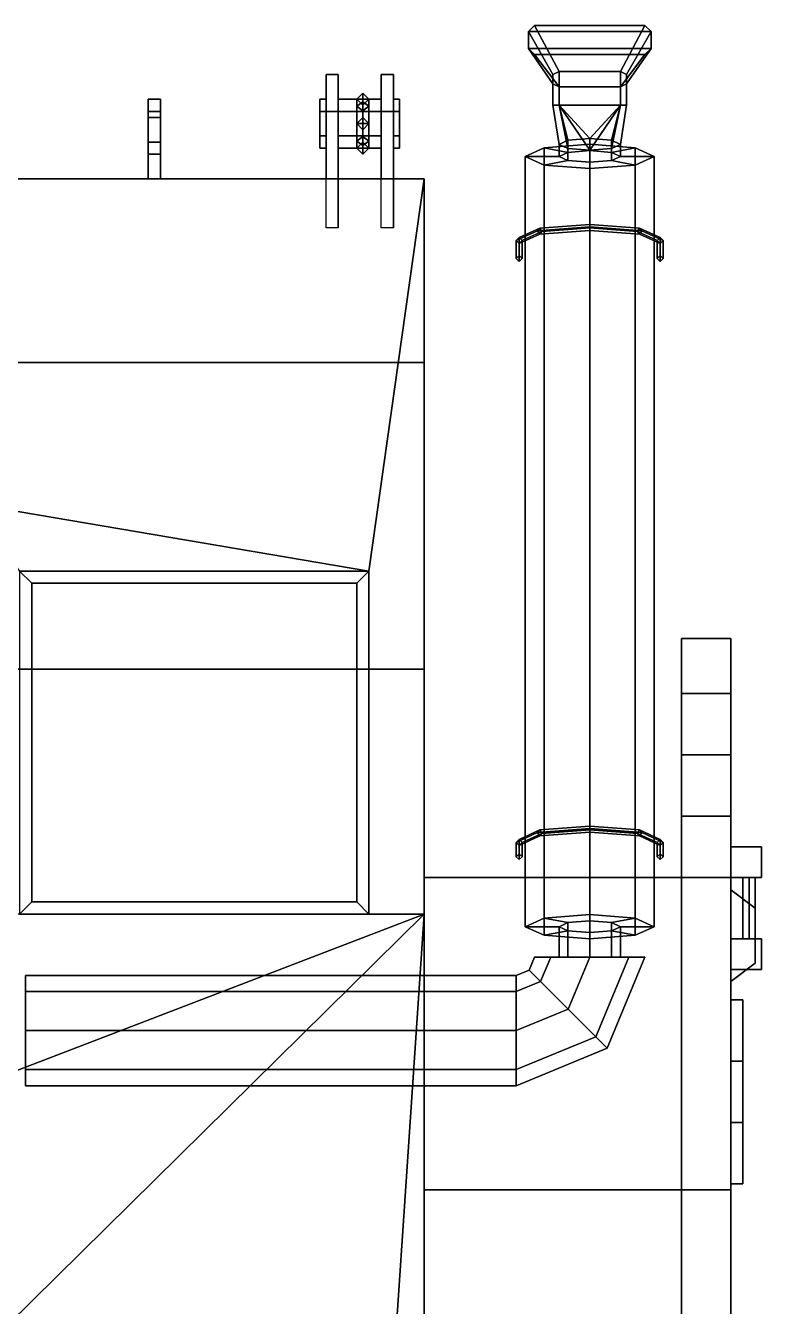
# Model space of a CAD drawing. Extents: x -1.27 to 1.27, y -2.88 to 3.46.
# Drawn here: x 0.07 to 1.27, y 1.37 to 3.46 of the extents above; entities that cross this region are included whole.
import ezdxf

# ---------------------------------------------------------------- set-up
doc = ezdxf.new("R2010")
doc.units = 0
doc.layers.get('0').update_dxf_attribs({"linetype": 'CONTINUOUS'})

msp = doc.modelspace()

# ---------------------------------------------------------------- linework, layer by layer
for points in [[(0.89, 3.4506, 1.6234), (1.09, 3.4506, 1.6234), (1.08, 3.46, 1.62), (0.9, 3.46, 1.62)], [(0.89, 3.4506, 1.6234), (0.9, 3.46, 1.62), (0.94, 3.385, 1.5567), (0.93, 3.38, 1.5654)], [(0.89, 3.4224, 1.6337), (1.09, 3.4224, 1.6337), (1.09, 3.4506, 1.6234), (0.89, 3.4506, 1.6234)], [(0.89, 3.4224, 1.6337), (0.89, 3.4506, 1.6234), (0.93, 3.38, 1.5654), (0.93, 3.365, 1.5913)], [(0.9, 3.46, 1.62), (1.08, 3.46, 1.62), (1.04, 3.385, 1.5567), (0.94, 3.385, 1.5567)], [(1.08, 3.46, 1.62), (1.09, 3.4506, 1.6234), (1.05, 3.38, 1.5654), (1.04, 3.385, 1.5567)], [(1.09, 3.4506, 1.6234), (1.09, 3.4224, 1.6337), (1.05, 3.365, 1.5913), (1.05, 3.38, 1.5654)], [(0.9, 3.413, 1.6371), (1.08, 3.413, 1.6371), (1.09, 3.4224, 1.6337), (0.89, 3.4224, 1.6337)], [(0.9, 3.413, 1.6371), (0.89, 3.4224, 1.6337), (0.93, 3.365, 1.5913), (0.94, 3.36, 1.6)], [(1.08, 3.413, 1.6371), (0.9, 3.413, 1.6371), (0.94, 3.36, 1.6), (1.04, 3.36, 1.6)], [(1.09, 3.4224, 1.6337), (1.08, 3.413, 1.6371), (1.04, 3.36, 1.6), (1.05, 3.365, 1.5913)], [(0.56, 3.38, 0.68), (0.56, 3.32, 0.73), (0.58, 3.32, 0.73), (0.58, 3.38, 0.68)], [(0.58, 3.38, 0.62), (0.58, 3.32, 0.57), (0.56, 3.32, 0.57), (0.56, 3.38, 0.62)], [(0.56, 3.38, 0.62), (0.56, 3.32, 0.57), (0.56, 3.32, 0.73), (0.56, 3.38, 0.68)], [(0.58, 3.38, 0.68), (0.58, 3.38, 0.62), (0.56, 3.38, 0.62), (0.56, 3.38, 0.68)], [(0.58, 3.32, 0.73), (0.58, 3.32, 0.57), (0.58, 3.38, 0.62), (0.58, 3.38, 0.68)], [(0.65, 3.38, 0.68), (0.65, 3.32, 0.73), (0.67, 3.32, 0.73), (0.67, 3.38, 0.68)], [(0.67, 3.38, 0.68), (0.67, 3.38, 0.62), (0.65, 3.38, 0.62), (0.65, 3.38, 0.68)], [(0.65, 3.38, 0.62), (0.65, 3.32, 0.57), (0.65, 3.32, 0.73), (0.65, 3.38, 0.68)], [(0.67, 3.38, 0.62), (0.67, 3.32, 0.57), (0.65, 3.32, 0.57), (0.65, 3.38, 0.62)], [(0.67, 3.32, 0.73), (0.67, 3.32, 0.57), (0.67, 3.38, 0.62), (0.67, 3.38, 0.68)], [(0.93, 3.38, 1.5654), (0.94, 3.385, 1.5567), (0.94, 3.33, 1.55), (0.93, 3.33, 1.56)], [(0.93, 3.365, 1.5913), (0.93, 3.38, 1.5654), (0.93, 3.33, 1.56), (0.93, 3.33, 1.59)], [(0.94, 3.36, 1.6), (0.93, 3.365, 1.5913), (0.93, 3.33, 1.59), (0.94, 3.33, 1.6)], [(0.94, 3.385, 1.5567), (1.04, 3.385, 1.5567), (1.04, 3.33, 1.55), (0.94, 3.33, 1.55)], [(1.04, 3.385, 1.5567), (1.05, 3.38, 1.5654), (1.05, 3.33, 1.56), (1.04, 3.33, 1.55)], [(1.05, 3.365, 1.5913), (1.04, 3.36, 1.6), (1.04, 3.33, 1.6), (1.05, 3.33, 1.59)], [(1.05, 3.38, 1.5654), (1.05, 3.365, 1.5913), (1.05, 3.33, 1.59), (1.05, 3.33, 1.56)], [(0.62, 3.3354, 0.4046), (0.61, 3.3283, 0.4117), (0.61, 3.34, 0.44), (0.62, 3.35, 0.44)], [(0.61, 3.26, 0.54), (0.62, 3.25, 0.55), (0.62, 3.35, 0.55), (0.61, 3.34, 0.54)], [(0.62, 3.35, 0.44), (0.61, 3.34, 0.44), (0.61, 3.34, 0.54), (0.62, 3.35, 0.55)], [(0.63, 3.3283, 0.4117), (0.62, 3.3354, 0.4046), (0.62, 3.35, 0.44), (0.63, 3.34, 0.44)], [(0.62, 3.25, 0.55), (0.63, 3.26, 0.54), (0.63, 3.34, 0.54), (0.62, 3.35, 0.55)], [(0.63, 3.34, 0.44), (0.62, 3.35, 0.44), (0.62, 3.35, 0.55), (0.63, 3.34, 0.54)], [(1.04, 3.36, 1.6), (0.94, 3.36, 1.6), (0.94, 3.33, 1.6), (1.04, 3.33, 1.6)], [(0.27, 3.34, 1.11), (0.27, 3.32, 1.09), (0.27, 3.31, 1.12), (0.27, 3.32, 1.14)], [(0.29, 3.34, 1.11), (0.29, 3.32, 1.09), (0.27, 3.32, 1.09), (0.27, 3.34, 1.11)], [(0.27, 3.34, 1.23), (0.27, 3.34, 1.11), (0.27, 3.32, 1.14), (0.27, 3.32, 1.2)], [(0.29, 3.34, 1.23), (0.29, 3.34, 1.11), (0.27, 3.34, 1.11), (0.27, 3.34, 1.23)], [(0.29, 3.32, 1.2), (0.29, 3.34, 1.23), (0.27, 3.34, 1.23), (0.27, 3.32, 1.2)], [(0.29, 3.31, 1.12), (0.29, 3.32, 1.09), (0.29, 3.34, 1.11), (0.29, 3.32, 1.14)], [(0.29, 3.32, 1.14), (0.29, 3.34, 1.11), (0.29, 3.34, 1.23), (0.29, 3.32, 1.2)], [(0.56, 3.32, 0.6846), (0.56, 3.34, 0.65), (0.55, 3.34, 0.65), (0.55, 3.32, 0.6846)], [(0.56, 3.34, 0.65), (0.56, 3.32, 0.6154), (0.55, 3.32, 0.6154), (0.55, 3.34, 0.65)], [(0.55, 3.32, 0.6154), (0.55, 3.28, 0.6154), (0.55, 3.26, 0.65), (0.55, 3.34, 0.65)], [(0.55, 3.34, 0.65), (0.55, 3.26, 0.65), (0.55, 3.28, 0.6846), (0.55, 3.32, 0.6846)], [(0.65, 3.32, 0.6846), (0.65, 3.34, 0.65), (0.58, 3.34, 0.65), (0.58, 3.32, 0.6846)], [(0.65, 3.34, 0.65), (0.65, 3.32, 0.6154), (0.58, 3.32, 0.6154), (0.58, 3.34, 0.65)], [(0.61, 3.3283, 0.4117), (0.62, 3.3212, 0.4188), (0.62, 3.33, 0.44), (0.61, 3.34, 0.44)], [(0.62, 3.27, 0.53), (0.61, 3.26, 0.54), (0.61, 3.34, 0.54), (0.62, 3.33, 0.53)], [(0.61, 3.34, 0.44), (0.62, 3.33, 0.44), (0.62, 3.33, 0.53), (0.61, 3.34, 0.54)], [(0.62, 3.3, 0.39), (0.61, 3.3, 0.4), (0.61, 3.3283, 0.4117), (0.62, 3.3354, 0.4046)], [(0.61, 3.3, 0.4), (0.62, 3.3, 0.41), (0.62, 3.3212, 0.4188), (0.61, 3.3283, 0.4117)], [(0.62, 3.3212, 0.4188), (0.63, 3.3283, 0.4117), (0.63, 3.34, 0.44), (0.62, 3.33, 0.44)], [(0.63, 3.26, 0.54), (0.62, 3.27, 0.53), (0.62, 3.33, 0.53), (0.63, 3.34, 0.54)], [(0.62, 3.33, 0.44), (0.63, 3.34, 0.44), (0.63, 3.34, 0.54), (0.62, 3.33, 0.53)], [(0.63, 3.3, 0.4), (0.62, 3.3, 0.39), (0.62, 3.3354, 0.4046), (0.63, 3.3283, 0.4117)], [(0.62, 3.3, 0.41), (0.63, 3.3, 0.4), (0.63, 3.3283, 0.4117), (0.62, 3.3212, 0.4188)], [(0.67, 3.32, 0.6154), (0.67, 3.34, 0.65), (0.68, 3.34, 0.65), (0.68, 3.32, 0.6154)], [(0.67, 3.34, 0.65), (0.67, 3.32, 0.6846), (0.68, 3.32, 0.6846), (0.68, 3.34, 0.65)], [(0.68, 3.26, 0.65), (0.68, 3.34, 0.65), (0.68, 3.32, 0.6846), (0.68, 3.28, 0.6846)], [(0.68, 3.28, 0.6154), (0.68, 3.32, 0.6154), (0.68, 3.34, 0.65), (0.68, 3.26, 0.65)], [(0.93, 3.33, 1.56), (0.94, 3.33, 1.55), (0.9546, 3.2595, 1.5457), (0.94, 3.2662, 1.5804)], [(0.94, 3.33, 1.6), (0.93, 3.33, 1.59), (0.94, 3.2662, 1.5804), (0.9546, 3.2729, 1.6151)], [(0.93, 3.33, 1.59), (0.93, 3.33, 1.56), (0.94, 3.2662, 1.5804)], [(0.94, 3.33, 1.55), (0.94, 3.33, 1.55), (1.04, 3.33, 1.55), (0.99, 3.2567, 1.5313)], [(0.94, 3.33, 1.55), (0.94, 3.33, 1.55), (0.99, 3.2567, 1.5313), (0.9546, 3.2595, 1.5457)], [(0.99, 3.2756, 1.6295), (0.94, 3.33, 1.6), (0.9546, 3.2729, 1.6151)], [(1.04, 3.33, 1.6), (0.94, 3.33, 1.6), (0.99, 3.2756, 1.6295)], [(1.04, 3.33, 1.6), (0.99, 3.2756, 1.6295), (1.0254, 3.2729, 1.6151)], [(0.99, 3.2567, 1.5313), (0.99, 3.2567, 1.5313), (1.04, 3.33, 1.55), (1.0254, 3.2595, 1.5457)], [(1.05, 3.33, 1.59), (1.04, 3.33, 1.6), (1.0254, 3.2729, 1.6151), (1.04, 3.2662, 1.5804)], [(1.04, 3.33, 1.55), (1.05, 3.33, 1.56), (1.04, 3.2662, 1.5804), (1.0254, 3.2595, 1.5457)], [(1.05, 3.33, 1.56), (1.05, 3.33, 1.59), (1.04, 3.2662, 1.5804)], [(0.27, 3.32, 1.09), (0.27, 3.25, 1.09), (0.27, 3.27, 1.12), (0.27, 3.31, 1.12)], [(0.29, 3.32, 1.09), (0.29, 3.25, 1.09), (0.27, 3.25, 1.09), (0.27, 3.32, 1.09)], [(0.27, 3.32, 1.14), (0.27, 3.31, 1.12), (0.29, 3.31, 1.12), (0.29, 3.32, 1.14)], [(0.27, 3.32, 1.2), (0.27, 3.32, 1.14), (0.29, 3.32, 1.14), (0.29, 3.32, 1.2)], [(0.27, 3.31, 1.12), (0.27, 3.27, 1.12), (0.29, 3.27, 1.12), (0.29, 3.31, 1.12)], [(0.29, 3.27, 1.12), (0.29, 3.25, 1.09), (0.29, 3.32, 1.09), (0.29, 3.31, 1.12)], [(0.56, 3.28, 0.6846), (0.56, 3.32, 0.6846), (0.55, 3.32, 0.6846), (0.55, 3.28, 0.6846)], [(0.56, 3.32, 0.6154), (0.56, 3.28, 0.6154), (0.55, 3.28, 0.6154), (0.55, 3.32, 0.6154)], [(0.56, 3.32, 0.57), (0.56, 3.21, 0.65), (0.56, 3.21, 0.73), (0.56, 3.32, 0.73)], [(0.58, 3.32, 0.57), (0.58, 3.13, 0.57), (0.56, 3.13, 0.57), (0.56, 3.32, 0.57)], [(0.56, 3.32, 0.73), (0.56, 3.21, 0.73), (0.58, 3.21, 0.73), (0.58, 3.32, 0.73)], [(0.58, 3.21, 0.73), (0.58, 3.21, 0.65), (0.58, 3.32, 0.57), (0.58, 3.32, 0.73)], [(0.65, 3.28, 0.6846), (0.65, 3.32, 0.6846), (0.58, 3.32, 0.6846), (0.58, 3.28, 0.6846)], [(0.65, 3.32, 0.6154), (0.65, 3.28, 0.6154), (0.58, 3.28, 0.6154), (0.58, 3.32, 0.6154)], [(0.58, 3.21, 0.65), (0.58, 3.21, 0.65), (0.58, 3.13, 0.57), (0.58, 3.32, 0.57)], [(0.61, 3.3, 0.62), (0.62, 3.31, 0.62), (0.62, 3.31, 0.49), (0.61, 3.3, 0.49)], [(0.62, 3.31, 0.62), (0.63, 3.3, 0.62), (0.63, 3.3, 0.49), (0.62, 3.31, 0.49)], [(0.65, 3.32, 0.57), (0.65, 3.21, 0.65), (0.65, 3.21, 0.73), (0.65, 3.32, 0.73)], [(0.67, 3.32, 0.57), (0.67, 3.13, 0.57), (0.65, 3.13, 0.57), (0.65, 3.32, 0.57)], [(0.65, 3.32, 0.73), (0.65, 3.21, 0.73), (0.67, 3.21, 0.73), (0.67, 3.32, 0.73)], [(0.67, 3.21, 0.73), (0.67, 3.21, 0.65), (0.67, 3.32, 0.57), (0.67, 3.32, 0.73)], [(0.67, 3.28, 0.6154), (0.67, 3.32, 0.6154), (0.68, 3.32, 0.6154), (0.68, 3.28, 0.6154)], [(0.67, 3.32, 0.6846), (0.67, 3.28, 0.6846), (0.68, 3.28, 0.6846), (0.68, 3.32, 0.6846)], [(0.67, 3.21, 0.65), (0.67, 3.21, 0.65), (0.67, 3.13, 0.57), (0.67, 3.32, 0.57)], [(0.61, 3.2717, 0.4117), (0.62, 3.2788, 0.4188), (0.62, 3.3, 0.41), (0.61, 3.3, 0.4)], [(0.62, 3.2646, 0.4046), (0.61, 3.2717, 0.4117), (0.61, 3.3, 0.4), (0.62, 3.3, 0.39)], [(0.62, 3.29, 0.62), (0.61, 3.3, 0.62), (0.61, 3.3, 0.49), (0.62, 3.29, 0.49)], [(0.62, 3.2788, 0.4188), (0.63, 3.2717, 0.4117), (0.63, 3.3, 0.4), (0.62, 3.3, 0.41)], [(0.63, 3.2717, 0.4117), (0.62, 3.2646, 0.4046), (0.62, 3.3, 0.39), (0.63, 3.3, 0.4)], [(0.63, 3.3, 0.62), (0.62, 3.29, 0.62), (0.62, 3.29, 0.49), (0.63, 3.3, 0.49)], [(0.27, 3.27, 1.12), (0.27, 3.25, 1.15), (0.29, 3.25, 1.15), (0.29, 3.27, 1.12)], [(0.27, 3.25, 1.09), (0.27, 3.25, 1.09), (0.27, 3.25, 1.15), (0.27, 3.27, 1.12)], [(0.29, 3.25, 1.15), (0.29, 3.25, 1.09), (0.29, 3.25, 1.09), (0.29, 3.27, 1.12)], [(0.56, 3.26, 0.65), (0.56, 3.28, 0.6846), (0.55, 3.28, 0.6846), (0.55, 3.26, 0.65)], [(0.56, 3.28, 0.6154), (0.56, 3.26, 0.65), (0.55, 3.26, 0.65), (0.55, 3.28, 0.6154)], [(0.65, 3.26, 0.65), (0.65, 3.28, 0.6846), (0.58, 3.28, 0.6846), (0.58, 3.26, 0.65)], [(0.65, 3.28, 0.6154), (0.65, 3.26, 0.65), (0.58, 3.26, 0.65), (0.58, 3.28, 0.6154)], [(0.61, 3.26, 0.44), (0.62, 3.27, 0.44), (0.62, 3.2788, 0.4188), (0.61, 3.2717, 0.4117)], [(0.62, 3.25, 0.44), (0.61, 3.26, 0.44), (0.61, 3.2717, 0.4117), (0.62, 3.2646, 0.4046)], [(0.62, 3.27, 0.44), (0.61, 3.26, 0.44), (0.61, 3.26, 0.54), (0.62, 3.27, 0.53)], [(0.62, 3.27, 0.44), (0.63, 3.26, 0.44), (0.63, 3.2717, 0.4117), (0.62, 3.2788, 0.4188)], [(0.63, 3.26, 0.44), (0.62, 3.25, 0.44), (0.62, 3.2646, 0.4046), (0.63, 3.2717, 0.4117)], [(0.63, 3.26, 0.44), (0.62, 3.27, 0.44), (0.62, 3.27, 0.53), (0.63, 3.26, 0.54)], [(0.67, 3.26, 0.65), (0.67, 3.28, 0.6154), (0.68, 3.28, 0.6154), (0.68, 3.26, 0.65)], [(0.67, 3.28, 0.6846), (0.67, 3.26, 0.65), (0.68, 3.26, 0.65), (0.68, 3.28, 0.6846)], [(0.9158, 3.2606, 1.6571), (0.885, 3.2465, 1.5842), (0.885, 1.9896, 1.8262), (0.9158, 2.0037, 1.8991)], [(0.9546, 3.2532, 1.6189), (0.94, 3.2465, 1.5842), (0.885, 3.2465, 1.5842), (0.9158, 3.2606, 1.6571)], [(0.99, 3.2664, 1.6873), (0.9158, 3.2606, 1.6571), (0.9158, 2.0037, 1.8991), (0.99, 2.0095, 1.9293)], [(0.99, 3.256, 1.6333), (0.9546, 3.2532, 1.6189), (0.9158, 3.2606, 1.6571), (0.99, 3.2664, 1.6873)], [(0.9546, 3.2729, 1.6151), (0.94, 3.2662, 1.5804), (0.94, 3.2465, 1.5842), (0.9546, 3.2532, 1.6189)], [(0.94, 3.2662, 1.5804), (0.9546, 3.2595, 1.5457), (0.9546, 3.2399, 1.5495), (0.94, 3.2465, 1.5842)], [(0.99, 3.2756, 1.6295), (0.9546, 3.2729, 1.6151), (0.9546, 3.2532, 1.6189), (0.99, 3.256, 1.6333)], [(1.0254, 3.2729, 1.6151), (0.99, 3.2756, 1.6295), (0.99, 3.256, 1.6333), (1.0254, 3.2532, 1.6189)], [(1.0642, 3.2606, 1.6571), (0.99, 3.2664, 1.6873), (0.99, 2.0095, 1.9293), (1.0642, 2.0037, 1.8991)], [(1.0254, 3.2532, 1.6189), (0.99, 3.256, 1.6333), (0.99, 3.2664, 1.6873), (1.0642, 3.2606, 1.6571)], [(1.04, 3.2662, 1.5804), (1.0254, 3.2729, 1.6151), (1.0254, 3.2532, 1.6189), (1.04, 3.2465, 1.5842)], [(1.0254, 3.2595, 1.5457), (1.04, 3.2662, 1.5804), (1.04, 3.2465, 1.5842), (1.0254, 3.2399, 1.5495)], [(1.04, 3.2465, 1.5842), (1.0254, 3.2532, 1.6189), (1.0642, 3.2606, 1.6571), (1.095, 3.2465, 1.5842)], [(1.095, 3.2465, 1.5842), (1.0642, 3.2606, 1.6571), (1.0642, 2.0037, 1.8991), (1.095, 1.9896, 1.8262)], [(0.27, 3.25, 1.21), (0.27, 3.21, 1.25), (0.29, 3.21, 1.25), (0.29, 3.25, 1.21)], [(0.27, 3.25, 1.09), (0.27, 3.21, 1.12), (0.27, 3.21, 1.25), (0.27, 3.25, 1.21)], [(0.29, 3.25, 1.09), (0.29, 3.21, 1.12), (0.27, 3.21, 1.12), (0.27, 3.25, 1.09)], [(0.29, 3.25, 1.21), (0.29, 3.25, 1.15), (0.27, 3.25, 1.15), (0.27, 3.25, 1.21)], [(0.29, 3.21, 1.25), (0.29, 3.21, 1.12), (0.29, 3.25, 1.09), (0.29, 3.25, 1.21)], [(0.61, 3.26, 0.44), (0.62, 3.25, 0.44), (0.62, 3.25, 0.55), (0.61, 3.26, 0.54)], [(0.62, 3.25, 0.44), (0.63, 3.26, 0.44), (0.63, 3.26, 0.54), (0.62, 3.25, 0.55)], [(0.885, 3.2465, 1.5842), (0.9158, 3.2325, 1.5113), (0.9158, 1.9756, 1.7533), (0.885, 1.9896, 1.8262)], [(0.94, 3.2465, 1.5842), (0.9546, 3.2399, 1.5495), (0.9158, 3.2325, 1.5113), (0.885, 3.2465, 1.5842)], [(0.9546, 3.2399, 1.5495), (0.99, 3.2371, 1.5351), (0.99, 3.2267, 1.4811), (0.9158, 3.2325, 1.5113)], [(0.9546, 3.2595, 1.5457), (0.99, 3.2567, 1.5313), (0.99, 3.2371, 1.5351), (0.9546, 3.2399, 1.5495)], [(0.99, 3.2567, 1.5313), (1.0254, 3.2595, 1.5457), (1.0254, 3.2399, 1.5495), (0.99, 3.2371, 1.5351)], [(0.99, 3.2371, 1.5351), (1.0254, 3.2399, 1.5495), (1.0642, 3.2325, 1.5113), (0.99, 3.2267, 1.4811)], [(1.0254, 3.2399, 1.5495), (1.04, 3.2465, 1.5842), (1.095, 3.2465, 1.5842), (1.0642, 3.2325, 1.5113)], [(1.0642, 3.2325, 1.5113), (1.095, 3.2465, 1.5842), (1.095, 1.9896, 1.8262), (1.0642, 1.9756, 1.7533)], [(0.9158, 3.2325, 1.5113), (0.99, 3.2267, 1.4811), (0.99, 1.9698, 1.7231), (0.9158, 1.9756, 1.7533)], [(0.99, 3.2267, 1.4811), (1.0642, 3.2325, 1.5113), (1.0642, 1.9756, 1.7533), (0.99, 1.9698, 1.7231)], [(0.63, 2.57, 1.574), (0.72, 3.21, 1.43), (-0.72, 3.21, 1.43), (-0.02, 2.68, 1.5492)], [(0.72, 3.21, 1.43), (0.72, 3.21, 0.65), (-0.72, 3.21, 0.65), (-0.72, 3.21, 1.43)], [(0.72, 3.21, 0.65), (0.72, 2.91, 0.35), (-0.72, 2.91, 0.35), (-0.72, 3.21, 0.65)], [(0.63, 2.01, 1.7), (0.72, 2.01, 1.7), (0.72, 3.21, 1.43), (0.63, 2.57, 1.574)], [(0.72, 2.41, 0.3), (0.72, 2.91, 0.35), (0.72, 3.21, 0.65), (0.72, 3.21, 1.43)], [(0.72, 2.07, 1.31), (0.72, 2.07, 0.398), (0.72, 2.41, 0.3), (0.72, 3.21, 1.43)], [(0.72, 1.56, 1.43), (0.72, 2.07, 1.31), (0.72, 3.21, 1.43), (0.72, 2.01, 1.7)], [(0.9087, 3.1294, 1.6896), (0.9051, 3.1251, 1.694), (0.99, 3.1318, 1.7285), (0.99, 3.1357, 1.7226)], [(0.9122, 3.1238, 1.687), (0.9087, 3.1294, 1.6896), (0.99, 3.1357, 1.7226), (0.99, 3.1299, 1.7187)], [(0.99, 3.1357, 1.7226), (0.99, 3.1318, 1.7285), (1.0749, 3.1251, 1.694), (1.0713, 3.1294, 1.6896)], [(0.99, 3.1299, 1.7187), (0.99, 3.1357, 1.7226), (1.0713, 3.1294, 1.6896), (1.0678, 3.1238, 1.687)], [(0.875, 3.114, 1.6097), (0.87, 3.1091, 1.6106), (0.9051, 3.1251, 1.694), (0.9087, 3.1294, 1.6896)], [(0.87, 3.1091, 1.6106), (0.875, 3.1042, 1.6116), (0.9087, 3.1195, 1.6914), (0.9051, 3.1251, 1.694)], [(0.88, 3.1091, 1.6106), (0.875, 3.114, 1.6097), (0.9087, 3.1294, 1.6896), (0.9122, 3.1238, 1.687)], [(0.875, 3.1042, 1.6116), (0.88, 3.1091, 1.6106), (0.9122, 3.1238, 1.687), (0.9087, 3.1195, 1.6914)], [(0.9051, 3.1251, 1.694), (0.9087, 3.1195, 1.6914), (0.99, 3.1259, 1.7245), (0.99, 3.1318, 1.7285)], [(0.9087, 3.1195, 1.6914), (0.9122, 3.1238, 1.687), (0.99, 3.1299, 1.7187), (0.99, 3.1259, 1.7245)], [(0.99, 3.1318, 1.7285), (0.99, 3.1259, 1.7245), (1.0713, 3.1195, 1.6914), (1.0749, 3.1251, 1.694)], [(0.99, 3.1259, 1.7245), (0.99, 3.1299, 1.7187), (1.0678, 3.1238, 1.687), (1.0713, 3.1195, 1.6914)], [(1.0678, 3.1238, 1.687), (1.0713, 3.1294, 1.6896), (1.105, 3.114, 1.6097), (1.1, 3.1091, 1.6106)], [(1.0713, 3.1195, 1.6914), (1.0678, 3.1238, 1.687), (1.1, 3.1091, 1.6106), (1.105, 3.1042, 1.6116)], [(1.0713, 3.1294, 1.6896), (1.0749, 3.1251, 1.694), (1.11, 3.1091, 1.6106), (1.105, 3.114, 1.6097)], [(1.0749, 3.1251, 1.694), (1.0713, 3.1195, 1.6914), (1.105, 3.1042, 1.6116), (1.11, 3.1091, 1.6106)], [(0.875, 3.0848, 1.4582), (0.87, 3.0799, 1.4593), (0.87, 3.1091, 1.6106), (0.875, 3.114, 1.6097)], [(0.87, 3.0799, 1.4593), (0.875, 3.075, 1.4604), (0.875, 3.1042, 1.6116), (0.87, 3.1091, 1.6106)], [(0.88, 3.0799, 1.4593), (0.875, 3.0848, 1.4582), (0.875, 3.114, 1.6097), (0.88, 3.1091, 1.6106)], [(0.875, 3.075, 1.4604), (0.88, 3.0799, 1.4593), (0.88, 3.1091, 1.6106), (0.875, 3.1042, 1.6116)], [(1.105, 3.0848, 1.4582), (1.1, 3.0799, 1.4593), (1.1, 3.1091, 1.6106), (1.105, 3.114, 1.6097)], [(1.1, 3.0799, 1.4593), (1.105, 3.075, 1.4604), (1.105, 3.1042, 1.6116), (1.1, 3.1091, 1.6106)], [(1.11, 3.0799, 1.4593), (1.105, 3.0848, 1.4582), (1.105, 3.114, 1.6097), (1.11, 3.1091, 1.6106)], [(1.105, 3.075, 1.4604), (1.11, 3.0799, 1.4593), (1.11, 3.1091, 1.6106), (1.105, 3.1042, 1.6116)], [(0.72, 2.91, 0.35), (0.72, 2.41, 0.3), (-0.72, 2.41, 0.3), (-0.72, 2.91, 0.35)], [(0.06, 2.57, 1.574), (0.63, 2.57, 1.574), (0.63, 2.57, 1.574), (-0.02, 2.68, 1.5492)], [(0.06, 2.57, 1.574), (0.06, 2.01, 1.7), (0.08, 2.03, 1.72), (0.08, 2.55, 1.61)], [(0.61, 2.55, 1.61), (0.63, 2.57, 1.574), (0.06, 2.57, 1.574), (0.08, 2.55, 1.61)], [(0.08, 2.55, 1.61), (0.08, 2.03, 1.72), (0.61, 2.03, 1.72), (0.61, 2.55, 1.61)], [(0.61, 2.03, 1.72), (0.63, 2.01, 1.7), (0.63, 2.57, 1.574), (0.61, 2.55, 1.61)], [(1.22, 2.27, 0.54), (1.22, 2.46, 0.37), (1.14, 2.46, 0.37), (1.14, 2.27, 0.54)], [(1.22, 2.46, 0.37), (1.22, 2.46, 0.36), (1.14, 2.46, 0.36), (1.14, 2.46, 0.37)], [(1.22, 2.46, 0.36), (1.22, 2.37, 0.26), (1.14, 2.37, 0.26), (1.14, 2.46, 0.36)], [(1.14, 2.17, 0.54), (1.14, 2.27, 0.54), (1.14, 2.46, 0.37), (1.14, 2.07, 0.398)], [(1.14, 2.46, 0.37), (1.14, 2.46, 0.36), (1.14, 2.37, 0.26), (1.14, 2.07, 0.398)], [(1.22, 2.27, 0.54), (1.22, 2.37, 0.26), (1.22, 2.46, 0.36), (1.22, 2.46, 0.37)], [(0.12, -1.74, 0.3), (-0.72, 2.41, 0.3), (0.72, 2.41, 0.3), (0.72, -1.74, 0.3)], [(-0.72, -2.26, 0.3), (-0.72, 2.41, 0.3), (0.12, -1.74, 0.3), (0.12, -2.26, 0.3)], [(0.72, -1.74, 0.3), (0.72, 2.41, 0.3), (0.72, 2.07, 0.398), (0.72, -1.81, 0.398)], [(1.22, 2.37, 0.26), (1.22, -2.24, 0.26), (1.14, -2.24, 0.26), (1.14, 2.37, 0.26)], [(1.14, 2.37, 0.26), (1.14, -2.24, 0.26), (1.14, -1.81, 0.398), (1.14, 2.07, 0.398)], [(1.22, 1.87, 0.3), (1.22, 2.37, 0.26), (1.22, 2.27, 0.54), (1.22, 2.17, 0.54)], [(1.22, 1.87, 0.3), (1.22, -1.79, 0.3), (1.22, -2.24, 0.26), (1.22, 2.37, 0.26)], [(1.22, 2.17, 0.54), (1.22, 2.27, 0.54), (1.14, 2.27, 0.54), (1.14, 2.17, 0.54)], [(0.9087, 2.1474, 1.8786), (0.9051, 2.1432, 1.8831), (0.99, 2.1498, 1.9176), (0.99, 2.1538, 1.9117)], [(0.9122, 2.1418, 1.8761), (0.9087, 2.1474, 1.8786), (0.99, 2.1538, 1.9117), (0.99, 2.1479, 1.9078)], [(0.99, 2.1479, 1.9078), (0.99, 2.1538, 1.9117), (1.0713, 2.1474, 1.8786), (1.0678, 2.1418, 1.8761)], [(0.99, 2.1538, 1.9117), (0.99, 2.1498, 1.9176), (1.0749, 2.1432, 1.8831), (1.0713, 2.1474, 1.8786)], [(1.22, 2.17, 1.21), (1.22, 2.17, 0.54), (1.14, 2.17, 0.54), (1.14, 2.17, 1.21)], [(1.22, 2.07, 1.31), (1.22, 2.17, 1.21), (1.14, 2.17, 1.21), (1.14, 2.07, 1.31)], [(1.14, 2.07, 1.31), (1.14, 2.17, 1.21), (1.14, 2.17, 0.54), (1.14, 2.07, 0.398)], [(1.22, 1.87, 0.47), (1.22, 1.87, 0.3), (1.22, 2.17, 0.54), (1.22, 2.12, 0.6)], [(1.22, 2.12, 0.8), (1.22, 2.12, 0.6), (1.22, 2.17, 0.54), (1.22, 2.17, 1.21)], [(1.22, 2.17, 1.21), (1.22, 2.17, 1.21), (1.22, 2.07, 0.8), (1.22, 2.12, 0.8)], [(1.22, 2.05, 1.16), (1.22, 1.97, 0.8), (1.22, 2.07, 0.8), (1.22, 2.17, 1.21)], [(1.22, 2.05, 1.28), (1.22, 2.05, 1.16), (1.22, 2.17, 1.21), (1.22, 2.07, 1.31)], [(0.875, 2.132, 1.7988), (0.87, 2.1271, 1.7997), (0.9051, 2.1432, 1.8831), (0.9087, 2.1474, 1.8786)], [(0.87, 2.1271, 1.7997), (0.875, 2.1222, 1.8007), (0.9087, 2.1376, 1.8805), (0.9051, 2.1432, 1.8831)], [(0.875, 2.1087, 1.6778), (0.87, 2.1038, 1.6789), (0.87, 2.1271, 1.7997), (0.875, 2.132, 1.7988)], [(0.88, 2.1271, 1.7997), (0.875, 2.132, 1.7988), (0.9087, 2.1474, 1.8786), (0.9122, 2.1418, 1.8761)], [(0.875, 2.1222, 1.8007), (0.88, 2.1271, 1.7997), (0.9122, 2.1418, 1.8761), (0.9087, 2.1376, 1.8805)], [(0.88, 2.1038, 1.6789), (0.875, 2.1087, 1.6778), (0.875, 2.132, 1.7988), (0.88, 2.1271, 1.7997)], [(0.9051, 2.1432, 1.8831), (0.9087, 2.1376, 1.8805), (0.99, 2.1439, 1.9136), (0.99, 2.1498, 1.9176)], [(0.9087, 2.1376, 1.8805), (0.9122, 2.1418, 1.8761), (0.99, 2.1479, 1.9078), (0.99, 2.1439, 1.9136)], [(0.99, 2.1498, 1.9176), (0.99, 2.1439, 1.9136), (1.0713, 2.1376, 1.8805), (1.0749, 2.1432, 1.8831)], [(0.99, 2.1439, 1.9136), (0.99, 2.1479, 1.9078), (1.0678, 2.1418, 1.8761), (1.0713, 2.1376, 1.8805)], [(1.0678, 2.1418, 1.8761), (1.0713, 2.1474, 1.8786), (1.105, 2.132, 1.7988), (1.1, 2.1271, 1.7997)], [(1.0713, 2.1376, 1.8805), (1.0678, 2.1418, 1.8761), (1.1, 2.1271, 1.7997), (1.105, 2.1222, 1.8007)], [(1.0713, 2.1474, 1.8786), (1.0749, 2.1432, 1.8831), (1.11, 2.1271, 1.7997), (1.105, 2.132, 1.7988)], [(1.0749, 2.1432, 1.8831), (1.0713, 2.1376, 1.8805), (1.105, 2.1222, 1.8007), (1.11, 2.1271, 1.7997)], [(1.105, 2.1087, 1.6778), (1.1, 2.1038, 1.6789), (1.1, 2.1271, 1.7997), (1.105, 2.132, 1.7988)], [(1.11, 2.1038, 1.6789), (1.105, 2.1087, 1.6778), (1.105, 2.132, 1.7988), (1.11, 2.1271, 1.7997)], [(0.87, 2.1038, 1.6789), (0.875, 2.099, 1.68), (0.875, 2.1222, 1.8007), (0.87, 2.1271, 1.7997)], [(0.875, 2.099, 1.68), (0.88, 2.1038, 1.6789), (0.88, 2.1271, 1.7997), (0.875, 2.1222, 1.8007)], [(1.1, 2.1038, 1.6789), (1.105, 2.099, 1.68), (1.105, 2.1222, 1.8007), (1.1, 2.1271, 1.7997)], [(1.105, 2.099, 1.68), (1.11, 2.1038, 1.6789), (1.11, 2.1271, 1.7997), (1.105, 2.1222, 1.8007)], [(1.27, 2.12, 0.78), (1.27, 2.12, 0.62), (1.22, 2.12, 0.6), (1.22, 2.12, 0.8)], [(1.27, 2.12, 0.62), (1.27, 2.07, 0.62), (1.22, 2.07, 0.6), (1.22, 2.12, 0.6)], [(1.22, 2.12, 0.8), (1.22, 2.07, 0.8), (1.27, 2.07, 0.78), (1.27, 2.12, 0.78)], [(1.22, 2.12, 0.6), (1.22, 2.07, 0.6), (1.22, 1.87, 0.47)], [(1.27, 2.07, 0.78), (1.27, 2.07, 0.62), (1.27, 2.12, 0.62), (1.27, 2.12, 0.78)], [(1.22, 1.56, 1.43), (1.22, 2.07, 1.31), (0.72, 2.07, 1.31), (0.72, 1.56, 1.43)], [(1.14, 2.07, 1.31), (1.14, 2.07, 0.398), (0.72, 2.07, 0.398), (0.72, 2.07, 1.31)], [(1.14, 2.07, 0.398), (1.14, -1.81, 0.398), (0.72, -1.81, 0.398), (0.72, 2.07, 0.398)], [(1.22, 2.07, 0.8), (1.22, 2.07, 0.6), (1.27, 2.07, 0.62), (1.27, 2.07, 0.78)], [(1.22, 1.97, 0.8), (1.22, 1.97, 0.6), (1.22, 2.07, 0.6), (1.22, 2.07, 0.8)], [(1.22, 1.97, 0.6), (1.22, 1.87, 0.47), (1.22, 1.87, 0.47), (1.22, 2.07, 0.6)], [(1.22, 2.07, 1.31), (1.22, 1.56, 1.43), (1.22, 1.9, 1.28), (1.22, 2.05, 1.28)], [(1.25, 2.07, 0.64), (1.24, 2.07, 0.63), (1.24, 1.97, 0.63), (1.25, 1.97, 0.64)], [(1.24, 2.07, 0.63), (1.25, 2.07, 0.62), (1.25, 1.97, 0.62), (1.24, 1.97, 0.63)], [(1.25, 2.07, 0.78), (1.24, 2.07, 0.77), (1.24, 1.97, 0.77), (1.25, 1.97, 0.78)], [(1.24, 2.07, 0.77), (1.25, 2.07, 0.76), (1.25, 1.97, 0.76), (1.24, 1.97, 0.77)], [(1.26, 2.07, 0.63), (1.25, 2.07, 0.64), (1.25, 1.97, 0.64), (1.26, 1.97, 0.63)], [(1.25, 2.07, 0.62), (1.26, 2.07, 0.63), (1.26, 1.97, 0.63), (1.25, 1.97, 0.62)], [(1.26, 2.07, 0.77), (1.25, 2.07, 0.78), (1.25, 1.97, 0.78), (1.26, 1.97, 0.77)], [(1.25, 2.07, 0.76), (1.26, 2.07, 0.77), (1.26, 1.97, 0.77), (1.25, 1.97, 0.76)], [(1.26, 2.02, 1.26), (1.26, 2.02, 1.18), (1.22, 2.05, 1.16), (1.22, 2.05, 1.28)], [(1.26, 2.02, 1.18), (1.26, 1.93, 1.18), (1.22, 1.9, 1.16), (1.22, 2.05, 1.16)], [(1.22, 2.05, 1.28), (1.22, 1.9, 1.28), (1.26, 1.93, 1.26), (1.26, 2.02, 1.26)], [(1.22, 2.05, 1.16), (1.22, 1.9, 1.16), (1.22, 1.92, 0.8), (1.22, 1.97, 0.8)], [(0.08, 2.03, 1.72), (0.06, 2.01, 1.7), (0.63, 2.01, 1.7), (0.61, 2.03, 1.72)], [(-0.72, 2.01, 1.7), (-0.72, 2.01, 1.7), (-0.4322, 1.5678, 1.7), (0.72, 2.01, 1.7)], [(0, 1.3, 1.7), (0.72, 2.01, 1.7), (-0.4322, 1.5678, 1.7), (-0.4, 1.49, 1.7)], [(0.63, 0.67, 1.7), (0.72, 2.01, 1.7), (0, 1.3, 1.7), (0.06, 0.67, 1.7)], [(0.63, 0.45, 1.7), (0.72, -1.3, 1.7), (0.72, 2.01, 1.7), (0.63, 0.67, 1.7)], [(0.72, -0.72, 1.43), (0.72, 1.56, 1.43), (0.72, 2.01, 1.7), (0.72, -1.3, 1.7)], [(0.99, 2.0095, 1.9293), (0.9158, 2.0037, 1.8991), (0.9546, 1.9963, 1.8609), (0.99, 1.9991, 1.8753)], [(1.0642, 2.0037, 1.8991), (0.99, 2.0095, 1.9293), (0.99, 1.9991, 1.8753), (1.0254, 1.9963, 1.8609)], [(1.26, 1.93, 1.26), (1.26, 1.93, 1.18), (1.26, 2.02, 1.18), (1.26, 2.02, 1.26)], [(0.9158, 2.0037, 1.8991), (0.885, 1.9896, 1.8262), (0.94, 1.9896, 1.8262), (0.9546, 1.9963, 1.8609)], [(0.885, 1.9896, 1.8262), (0.9158, 1.9756, 1.7533), (0.9546, 1.983, 1.7915), (0.94, 1.9896, 1.8262)], [(0.9546, 1.9963, 1.8609), (0.94, 1.9896, 1.8262), (0.94, 1.94, 1.83), (0.9546, 1.94, 1.8654)], [(0.94, 1.9896, 1.8262), (0.9546, 1.983, 1.7915), (0.9546, 1.94, 1.7946), (0.94, 1.94, 1.83)], [(0.99, 1.9991, 1.8753), (0.9546, 1.9963, 1.8609), (0.9546, 1.94, 1.8654), (0.99, 1.94, 1.88)], [(1.0254, 1.9963, 1.8609), (0.99, 1.9991, 1.8753), (0.99, 1.94, 1.88), (1.0254, 1.94, 1.8654)], [(1.095, 1.9896, 1.8262), (1.0642, 2.0037, 1.8991), (1.0254, 1.9963, 1.8609), (1.04, 1.9896, 1.8262)], [(1.04, 1.9896, 1.8262), (1.0254, 1.9963, 1.8609), (1.0254, 1.94, 1.8654), (1.04, 1.94, 1.83)], [(1.0642, 1.9756, 1.7533), (1.095, 1.9896, 1.8262), (1.04, 1.9896, 1.8262), (1.0254, 1.983, 1.7915)], [(1.0254, 1.983, 1.7915), (1.04, 1.9896, 1.8262), (1.04, 1.94, 1.83), (1.0254, 1.94, 1.7946)], [(0.9158, 1.9756, 1.7533), (0.99, 1.9698, 1.7231), (0.99, 1.9802, 1.7771), (0.9546, 1.983, 1.7915)], [(0.9546, 1.983, 1.7915), (0.99, 1.9802, 1.7771), (0.99, 1.94, 1.78), (0.9546, 1.94, 1.7946)], [(0.99, 1.9698, 1.7231), (1.0642, 1.9756, 1.7533), (1.0254, 1.983, 1.7915), (0.99, 1.9802, 1.7771)], [(0.99, 1.9802, 1.7771), (1.0254, 1.983, 1.7915), (1.0254, 1.94, 1.7946), (0.99, 1.94, 1.78)], [(1.27, 1.97, 0.78), (1.27, 1.97, 0.62), (1.22, 1.97, 0.6), (1.22, 1.97, 0.8)], [(1.27, 1.97, 0.62), (1.27, 1.92, 0.62), (1.22, 1.92, 0.6), (1.22, 1.97, 0.6)], [(1.22, 1.97, 0.8), (1.22, 1.92, 0.8), (1.27, 1.92, 0.78), (1.27, 1.97, 0.78)], [(1.22, 1.97, 0.6), (1.22, 1.92, 0.6), (1.22, 1.57, 0.47), (1.22, 1.87, 0.47)], [(1.27, 1.92, 0.78), (1.27, 1.92, 0.62), (1.27, 1.97, 0.62), (1.27, 1.97, 0.78)], [(0.9264, 1.94, 1.8636), (0.9, 1.94, 1.8), (0.8912, 1.9188, 1.8), (0.9099, 1.9001, 1.8636)], [(0.9, 1.94, 1.8), (0.9264, 1.94, 1.7364), (0.9099, 1.9001, 1.7364), (0.8912, 1.9188, 1.8)], [(0.94, 1.94, 1.83), (0.9546, 1.94, 1.7946), (0.9264, 1.94, 1.7364), (0.9, 1.94, 1.8)], [(0.9546, 1.94, 1.8654), (0.94, 1.94, 1.83), (0.9, 1.94, 1.8), (0.9264, 1.94, 1.8636)], [(0.99, 1.94, 1.89), (0.9264, 1.94, 1.8636), (0.9099, 1.9001, 1.8636), (0.9549, 1.8551, 1.89)], [(0.9264, 1.94, 1.7364), (0.99, 1.94, 1.71), (0.9549, 1.8551, 1.71), (0.9099, 1.9001, 1.7364)], [(0.9546, 1.94, 1.7946), (0.99, 1.94, 1.78), (0.99, 1.94, 1.71), (0.9264, 1.94, 1.7364)], [(0.99, 1.94, 1.88), (0.9546, 1.94, 1.8654), (0.9264, 1.94, 1.8636), (0.99, 1.94, 1.89)], [(1.0536, 1.94, 1.8636), (0.99, 1.94, 1.89), (0.9549, 1.8551, 1.89), (0.9999, 1.8101, 1.8636)], [(0.99, 1.94, 1.71), (1.0536, 1.94, 1.7364), (0.9999, 1.8101, 1.7364), (0.9549, 1.8551, 1.71)], [(1.0254, 1.94, 1.8654), (0.99, 1.94, 1.88), (0.99, 1.94, 1.89), (1.0536, 1.94, 1.8636)], [(0.99, 1.94, 1.78), (1.0254, 1.94, 1.7946), (1.0536, 1.94, 1.7364), (0.99, 1.94, 1.71)], [(1.08, 1.94, 1.8), (1.0536, 1.94, 1.8636), (0.9999, 1.8101, 1.8636), (1.0185, 1.7915, 1.8)], [(1.0536, 1.94, 1.7364), (1.08, 1.94, 1.8), (1.0185, 1.7915, 1.8), (0.9999, 1.8101, 1.7364)], [(1.04, 1.94, 1.83), (1.0254, 1.94, 1.8654), (1.0536, 1.94, 1.8636), (1.08, 1.94, 1.8)], [(1.0254, 1.94, 1.7946), (1.04, 1.94, 1.83), (1.08, 1.94, 1.8), (1.0536, 1.94, 1.7364)], [(1.22, 1.9, 1.28), (1.22, 1.9, 1.16), (1.26, 1.93, 1.18), (1.26, 1.93, 1.26)], [(0.87, 1.8836, 1.8636), (0.87, 1.91, 1.8), (0.07, 1.91, 1.8), (0.07, 1.8836, 1.8636)], [(0.87, 1.91, 1.8), (0.87, 1.8836, 1.7364), (0.07, 1.8836, 1.7364), (0.07, 1.91, 1.8)], [(0.9099, 1.9001, 1.8636), (0.8912, 1.9188, 1.8), (0.87, 1.91, 1.8), (0.87, 1.8836, 1.8636)], [(0.8912, 1.9188, 1.8), (0.9099, 1.9001, 1.7364), (0.87, 1.8836, 1.7364), (0.87, 1.91, 1.8)], [(1.22, 1.92, 0.8), (1.22, 1.92, 0.6), (1.27, 1.92, 0.62), (1.27, 1.92, 0.78)], [(1.22, 1.9, 1.16), (1.22, 1.57, 0.47), (1.22, 1.92, 0.6), (1.22, 1.92, 0.8)], [(0.87, 1.82, 1.89), (0.87, 1.8836, 1.8636), (0.07, 1.8836, 1.8636), (0.07, 1.82, 1.89)], [(0.87, 1.8836, 1.7364), (0.87, 1.82, 1.71), (0.07, 1.82, 1.71), (0.07, 1.8836, 1.7364)], [(0.9549, 1.8551, 1.89), (0.9099, 1.9001, 1.8636), (0.87, 1.8836, 1.8636), (0.87, 1.82, 1.89)], [(0.9099, 1.9001, 1.7364), (0.9549, 1.8551, 1.71), (0.87, 1.82, 1.71), (0.87, 1.8836, 1.7364)], [(1.22, 1.56, 1.43), (1.22, 1.57, 0.47), (1.22, 1.9, 1.16), (1.22, 1.9, 1.28)], [(1.24, 1.57, 0.47), (1.24, 1.87, 0.47), (1.22, 1.87, 0.47), (1.22, 1.57, 0.47)], [(1.24, 1.87, 0.47), (1.24, 1.87, 0.3), (1.22, 1.87, 0.3), (1.22, 1.87, 0.47)], [(1.24, 1.87, 0.3), (1.24, 1.77, 0.3), (1.22, 1.77, 0.3), (1.22, 1.87, 0.3)], [(1.24, 1.67, 0.34), (1.24, 1.77, 0.34), (1.24, 1.87, 0.47), (1.24, 1.57, 0.47)], [(1.24, 1.87, 0.47), (1.24, 1.77, 0.34), (1.24, 1.77, 0.3), (1.24, 1.87, 0.3)], [(0.9999, 1.8101, 1.8636), (0.9549, 1.8551, 1.89), (0.87, 1.82, 1.89), (0.87, 1.7564, 1.8636)], [(0.9549, 1.8551, 1.71), (0.9999, 1.8101, 1.7364), (0.87, 1.7564, 1.7364), (0.87, 1.82, 1.71)], [(0.87, 1.7564, 1.8636), (0.87, 1.82, 1.89), (0.07, 1.82, 1.89), (0.07, 1.7564, 1.8636)], [(0.87, 1.82, 1.71), (0.87, 1.7564, 1.7364), (0.07, 1.7564, 1.7364), (0.07, 1.82, 1.71)], [(1.0185, 1.7915, 1.8), (0.9999, 1.8101, 1.8636), (0.87, 1.7564, 1.8636), (0.87, 1.73, 1.8)], [(0.9999, 1.8101, 1.7364), (1.0185, 1.7915, 1.8), (0.87, 1.73, 1.8), (0.87, 1.7564, 1.7364)], [(0.87, 1.73, 1.8), (0.87, 1.7564, 1.8636), (0.07, 1.7564, 1.8636), (0.07, 1.73, 1.8)], [(0.87, 1.7564, 1.7364), (0.87, 1.73, 1.8), (0.07, 1.73, 1.8), (0.07, 1.7564, 1.7364)], [(1.24, 1.77, 0.3), (1.24, 1.77, 0.34), (1.22, 1.77, 0.34), (1.22, 1.77, 0.3)], [(1.24, 1.77, 0.34), (1.24, 1.67, 0.34), (1.22, 1.67, 0.34), (1.22, 1.77, 0.34)], [(1.22, 1.77, 0.34), (1.22, 1.67, 0.34), (1.22, 1.67, 0.3), (1.22, 1.77, 0.3)], [(1.24, 1.67, 0.34), (1.24, 1.67, 0.3), (1.22, 1.67, 0.3), (1.22, 1.67, 0.34)], [(1.24, 1.67, 0.3), (1.24, 1.57, 0.3), (1.22, 1.57, 0.3), (1.22, 1.67, 0.3)], [(1.24, 1.67, 0.34), (1.24, 1.57, 0.47), (1.24, 1.57, 0.3), (1.24, 1.67, 0.3)], [(1.24, 1.57, 0.3), (1.24, 1.57, 0.47), (1.22, 1.57, 0.47), (1.22, 1.57, 0.3)], [(1.22, 1.57, 0.3), (1.22, 1.57, 0.47), (1.22, 0.74, 0.47), (1.22, 0.74, 0.3)], [(1.22, 1.57, 0.47), (1.22, 1.56, 1.43), (1.22, 1.56, 1.43), (1.22, 0.74, 0.47)], [(1.22, -0.72, 1.43), (1.22, 1.56, 1.43), (0.72, 1.56, 1.43), (0.72, -0.72, 1.43)], [(1.22, 0.44, 0.47), (1.22, 0.74, 0.47), (1.22, 1.56, 1.43), (1.22, -0.03, 0.61)], [(1.22, 1.56, 1.43), (1.22, -0.72, 1.43), (1.22, -0.76, 1.36), (1.22, -0.03, 1.36)]]:
    msp.add_3dface(points)

doc.saveas('drawing.dxf')
